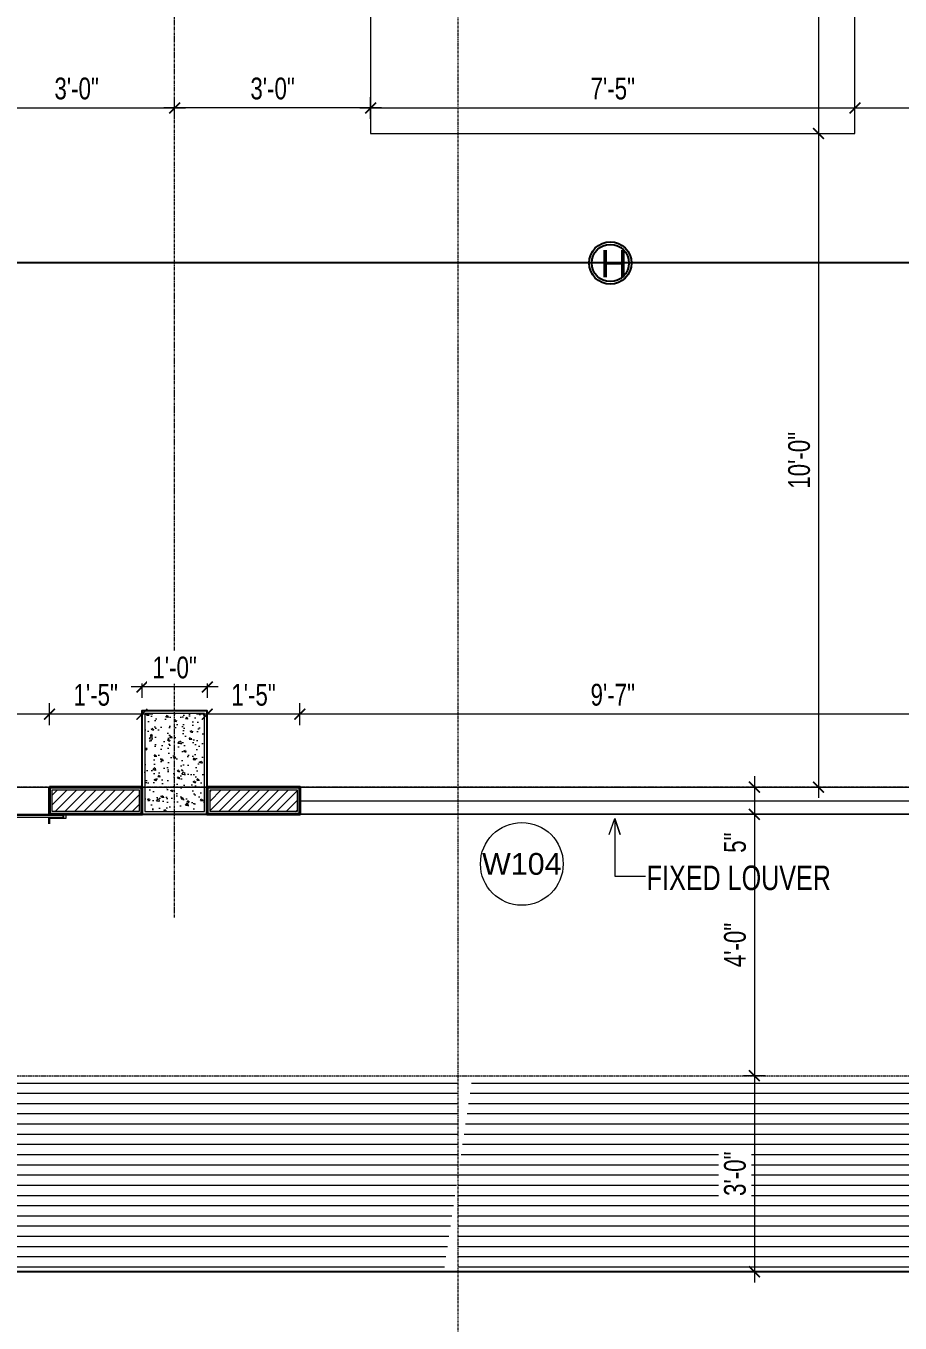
# Model space of a CAD drawing. Header units: inches. Extents: x 985 to 11353, y 526 to 2181.
# Drawn here: x 10279.6 to 10440.2, y 1332.9 to 1571 of the extents above; entities that cross this region are included whole.
import ezdxf
from ezdxf.enums import TextEntityAlignment as Align

# ---------------------------------------------------------------- set-up
doc = ezdxf.new("R2010")
doc.units = ezdxf.units.IN
doc.header["$MEASUREMENT"] = 0
for name, pattern in [('ACAD_ISO12W100', [21, 12, -3, 0, -3, 0, -3]), ('DASH', [0.35, 0.25, -0.1]), ('PHANTOMX2', [5, 2.5, -0.5, 0.5, -0.5, 0.5, -0.5])]:
    doc.linetypes.add(name, pattern=pattern)
for name, color, linetype in [('COLLUM', 1, 'Continuous'), ('FREE-TEXT', 7, 'Continuous'), ('HEAT DETECTOR', 6, 'Continuous'), ('zone wiring', 5, 'Continuous')]:
    doc.layers.add(name, color=color, linetype=linetype)
for name, color, linetype, lineweight in [('dim-8', 18, 'Continuous', 15), ('Dimension', 22, 'Continuous', 13), ('DOOR', 115, 'Continuous', 15), ('Elevation Marker', 252, 'Continuous', 15), ('FLOORTILE', 40, 'Continuous', 9), ('Glass', 5, 'Continuous', 9), ('grid', 9, 'Continuous', 13), ('HACTH', 8, 'Continuous', 9), ('I-DOOR-IDEN-N', 7, 'Continuous', 15), ('Parapet', 6, 'Continuous', 15), ('Plaster Line', 5, 'Continuous', 15), ('R_Hatch', 8, 'Continuous', 9), ('Sunshed', 5, 'Continuous', 15), ('wall 05', 3, 'Continuous', 40)]:
    doc.layers.add(name, color=color, linetype=linetype, lineweight=lineweight)
doc.styles.add('Arial', font='arial.ttf')
doc.styles.get("Standard").update_dxf_attribs({"font": 'isocp3.shx'})
doc.styles.add('Swiss721', font='swisscl.ttf')
doc.dimstyles.new('DIM08', dxfattribs={"dimtxt": 8, "dimasz": 4, "dimexe": 4, "dimexo": 0, "dimgap": 3, "dimtad": 1, "dimdec": 1, "dimzin": 3, "dimdsep": 46, "dimlunit": 4, "dimtxsty": 'Swiss721', "dimblk": 'ARCHTICK', "dimcen": 0, "dimdle": 4, "dimclrd": 256, "dimclre": 256, "dimclrt": 256, "dimadec": 0, "dimazin": 0, "dimtfac": 1, "dimtdec": 1, "dimtofl": 0, "dimtmove": 0, "dimatfit": 3, "dimldrblk": 'ARCHTICK', "dimfxl": 4, "dimfxlon": 1, "dimtfill": 1, "dimtolj": 1, "dimtzin": 0, "dimlwd": 9, "dimlwe": 9, "dimarcsym": 0})

# ---------------------------------------------------------------- blocks, each defined once
blk = doc.blocks.new('_ArchTick')
at = {"color": 0, "linetype": 'ByBlock', "const_width": 0.15}
blk.add_lwpolyline([(-0.5, -0.5), (0.5, 0.5)], dxfattribs=at)
blk = doc.blocks.new('*D140')
at = {"layer": 'Defpoints', "color": 0, "transparency": 16777216}
for p in [(10417.66, 1751.28), (10417.66, 1551.28), (10425.18, 1551.28)]:
    blk.add_point(p, dxfattribs=at)
at = {"layer": 'Dimension', "lineweight": 9, "transparency": 16777216}
for p, q in [((10425.18, 1753.28), (10425.18, 1549.28)), ((10423.18, 1751.28), (10427.18, 1751.28)), ((10423.18, 1551.28), (10427.18, 1551.28))]:
    blk.add_line(p, q, dxfattribs=at)
at = {"layer": 'Dimension', "lineweight": 9, "transparency": 16777216, "xscale": 2, "yscale": 2, "zscale": 2}
for p, rotation in [((10425.18, 1751.28), 90), ((10425.18, 1551.28), 270)]:
    blk.add_blockref('_ArchTick', p, dxfattribs=dict(at, rotation=rotation))
at = {"layer": 'Dimension', "transparency": 16777216, "insert": (10421.63, 1656.28), "char_height": 4, "attachment_point": 5, "rotation": 90, "style": 'Swiss721', "bg_fill": 3, "box_fill_scale": 1.25, "bg_fill_color": 256, "bg_fill_true_color": 13158600, "bg_fill_transparency": 0}
blk.add_mtext('\\A1;16\'-8"', dxfattribs=at)
blk = doc.blocks.new('*D141')
at = {"layer": 'Defpoints', "color": 0, "transparency": 16777216}
for p in [(10431.88, 1555.98), (10342.88, 1530.07), (10431.88, 1530.07)]:
    blk.add_point(p, dxfattribs=at)
at = {"layer": 'Dimension', "lineweight": 9, "transparency": 16777216}
for p, q in [((10342.88, 1553.98), (10342.88, 1557.98)), ((10431.88, 1553.98), (10431.88, 1557.98)), ((10340.88, 1555.98), (10433.88, 1555.98))]:
    blk.add_line(p, q, dxfattribs=at)
at = {"layer": 'Dimension', "lineweight": 9, "transparency": 16777216, "xscale": 2, "yscale": 2, "zscale": 2, "rotation": 180}
blk.add_blockref('_ArchTick', (10342.88, 1555.98), dxfattribs=at)
at = {"layer": 'Dimension', "lineweight": 9, "transparency": 16777216, "xscale": 2, "yscale": 2, "zscale": 2}
blk.add_blockref('_ArchTick', (10431.88, 1555.98), dxfattribs=at)
at = {"layer": 'Dimension', "transparency": 16777216, "insert": (10387.38, 1559.52), "char_height": 4, "attachment_point": 5, "style": 'Swiss721', "bg_fill": 3, "box_fill_scale": 1.25, "bg_fill_color": 256, "bg_fill_true_color": 13158600, "bg_fill_transparency": 0}
blk.add_mtext('\\A1;7\'-5"', dxfattribs=at)
blk = doc.blocks.new('*D143')
at = {"layer": 'Defpoints', "color": 0, "transparency": 16777216}
for p in [(10417.66, 1551.28), (10422.1, 1431.28), (10425.18, 1431.28)]:
    blk.add_point(p, dxfattribs=at)
at = {"layer": 'Dimension', "lineweight": 9, "transparency": 16777216}
for p, q in [((10425.18, 1553.28), (10425.18, 1429.28)), ((10423.18, 1551.28), (10427.18, 1551.28)), ((10423.18, 1431.28), (10427.18, 1431.28))]:
    blk.add_line(p, q, dxfattribs=at)
at = {"layer": 'Dimension', "lineweight": 9, "transparency": 16777216, "xscale": 2, "yscale": 2, "zscale": 2}
for p, rotation in [((10425.18, 1551.28), 90), ((10425.18, 1431.28), 270)]:
    blk.add_blockref('_ArchTick', p, dxfattribs=dict(at, rotation=rotation))
at = {"layer": 'Dimension', "transparency": 16777216, "insert": (10421.63, 1491.28), "char_height": 4, "attachment_point": 5, "rotation": 90, "style": 'Swiss721', "bg_fill": 3, "box_fill_scale": 1.25, "bg_fill_color": 256, "bg_fill_true_color": 13158600, "bg_fill_transparency": 0}
blk.add_mtext('\\A1;10\'-0"', dxfattribs=at)
blk = doc.blocks.new('*D144')
at = {"layer": 'Defpoints', "color": 0, "transparency": 16777216}
for p in [(10306.88, 1555.98), (10306.88, 1552.98), (10342.88, 1552.98)]:
    blk.add_point(p, dxfattribs=at)
at = {"layer": 'Dimension', "lineweight": 9, "transparency": 16777216}
for p, q in [((10306.88, 1553.98), (10306.88, 1557.98)), ((10342.88, 1553.98), (10342.88, 1557.98)), ((10344.88, 1555.98), (10304.88, 1555.98))]:
    blk.add_line(p, q, dxfattribs=at)
at = {"layer": 'Dimension', "lineweight": 9, "transparency": 16777216, "xscale": 2, "yscale": 2, "zscale": 2, "rotation": 180}
blk.add_blockref('_ArchTick', (10306.88, 1555.98), dxfattribs=at)
at = {"layer": 'Dimension', "lineweight": 9, "transparency": 16777216, "xscale": 2, "yscale": 2, "zscale": 2}
blk.add_blockref('_ArchTick', (10342.88, 1555.98), dxfattribs=at)
at = {"layer": 'Dimension', "transparency": 16777216, "insert": (10324.88, 1559.53), "char_height": 4, "attachment_point": 5, "style": 'Swiss721', "bg_fill": 3, "box_fill_scale": 1.25, "bg_fill_color": 256, "bg_fill_true_color": 13158600, "bg_fill_transparency": 0}
blk.add_mtext('\\A1;3\'-0"', dxfattribs=at)
blk = doc.blocks.new('*D145')
at = {"layer": 'Defpoints', "color": 0, "transparency": 16777216}
for p in [(10467.88, 1555.98), (10431.88, 1552.98), (10467.88, 1552.98)]:
    blk.add_point(p, dxfattribs=at)
at = {"layer": 'Dimension', "lineweight": 9, "transparency": 16777216}
for p, q in [((10431.88, 1553.98), (10431.88, 1557.98)), ((10467.88, 1553.98), (10467.88, 1557.98)), ((10429.88, 1555.98), (10469.88, 1555.98))]:
    blk.add_line(p, q, dxfattribs=at)
at = {"layer": 'Dimension', "lineweight": 9, "transparency": 16777216, "xscale": 2, "yscale": 2, "zscale": 2, "rotation": 180}
blk.add_blockref('_ArchTick', (10431.88, 1555.98), dxfattribs=at)
at = {"layer": 'Dimension', "lineweight": 9, "transparency": 16777216, "xscale": 2, "yscale": 2, "zscale": 2}
blk.add_blockref('_ArchTick', (10467.88, 1555.98), dxfattribs=at)
at = {"layer": 'Dimension', "transparency": 16777216, "insert": (10449.88, 1559.53), "char_height": 4, "attachment_point": 5, "style": 'Swiss721', "bg_fill": 3, "box_fill_scale": 1.25, "bg_fill_color": 256, "bg_fill_true_color": 13158600, "bg_fill_transparency": 0}
blk.add_mtext('\\A1;3\'-0"', dxfattribs=at)
blk = doc.blocks.new('*D151')
at = {"layer": 'Defpoints', "color": 0, "transparency": 16777216}
for p in [(10306.88, 1555.98), (10270.88, 1552.98), (10306.88, 1552.98)]:
    blk.add_point(p, dxfattribs=at)
at = {"layer": 'Dimension', "lineweight": 9, "transparency": 16777216}
for p, q in [((10270.88, 1553.98), (10270.88, 1557.98)), ((10306.88, 1553.98), (10306.88, 1557.98)), ((10268.88, 1555.98), (10308.88, 1555.98))]:
    blk.add_line(p, q, dxfattribs=at)
at = {"layer": 'Dimension', "lineweight": 9, "transparency": 16777216, "xscale": 2, "yscale": 2, "zscale": 2, "rotation": 180}
blk.add_blockref('_ArchTick', (10270.88, 1555.98), dxfattribs=at)
at = {"layer": 'Dimension', "lineweight": 9, "transparency": 16777216, "xscale": 2, "yscale": 2, "zscale": 2}
blk.add_blockref('_ArchTick', (10306.88, 1555.98), dxfattribs=at)
at = {"layer": 'Dimension', "transparency": 16777216, "insert": (10288.88, 1559.53), "char_height": 4, "attachment_point": 5, "style": 'Swiss721', "bg_fill": 3, "box_fill_scale": 1.25, "bg_fill_color": 256, "bg_fill_true_color": 13158600, "bg_fill_transparency": 0}
blk.add_mtext('\\A1;3\'-0"', dxfattribs=at)
blk = doc.blocks.new('*D199')
at = {"layer": 'Defpoints', "color": 0, "transparency": 16777216}
for p in [(10329.88, 1444.66), (10329.88, 1431.28), (10444.88, 1431.28)]:
    blk.add_point(p, dxfattribs=at)
at = {"layer": 'Dimension', "lineweight": 9, "transparency": 16777216}
for p, q in [((10329.88, 1442.66), (10329.88, 1446.66)), ((10444.88, 1442.66), (10444.88, 1446.66)), ((10446.88, 1444.66), (10327.88, 1444.66))]:
    blk.add_line(p, q, dxfattribs=at)
at = {"layer": 'Dimension', "lineweight": 9, "transparency": 16777216, "xscale": 2, "yscale": 2, "zscale": 2, "rotation": 180}
blk.add_blockref('_ArchTick', (10329.88, 1444.66), dxfattribs=at)
at = {"layer": 'Dimension', "lineweight": 9, "transparency": 16777216, "xscale": 2, "yscale": 2, "zscale": 2}
blk.add_blockref('_ArchTick', (10444.88, 1444.66), dxfattribs=at)
at = {"layer": 'Dimension', "transparency": 16777216, "insert": (10387.38, 1448.21), "char_height": 4, "attachment_point": 5, "style": 'Swiss721', "bg_fill": 3, "box_fill_scale": 1.25, "bg_fill_color": 256, "bg_fill_true_color": 13158600, "bg_fill_transparency": 0}
blk.add_mtext('\\A1;9\'-7"', dxfattribs=at)
blk = doc.blocks.new('*D200')
at = {"layer": 'Defpoints', "color": 0, "transparency": 16777216}
for p in [(10312.88, 1445.28), (10312.88, 1444.66), (10329.88, 1431.28)]:
    blk.add_point(p, dxfattribs=at)
at = {"layer": 'Dimension', "lineweight": 9, "transparency": 16777216}
for p, q in [((10329.88, 1442.66), (10329.88, 1446.66)), ((10331.88, 1444.66), (10310.88, 1444.66)), ((10312.88, 1445.28), (10312.88, 1442.66))]:
    blk.add_line(p, q, dxfattribs=at)
at = {"layer": 'Dimension', "lineweight": 9, "transparency": 16777216, "xscale": 2, "yscale": 2, "zscale": 2, "rotation": 180}
blk.add_blockref('_ArchTick', (10312.88, 1444.66), dxfattribs=at)
at = {"layer": 'Dimension', "lineweight": 9, "transparency": 16777216, "xscale": 2, "yscale": 2, "zscale": 2}
blk.add_blockref('_ArchTick', (10329.88, 1444.66), dxfattribs=at)
at = {"layer": 'Dimension', "transparency": 16777216, "insert": (10321.38, 1448.2), "char_height": 4, "attachment_point": 5, "style": 'Swiss721', "bg_fill": 3, "box_fill_scale": 1.25, "bg_fill_color": 256, "bg_fill_true_color": 13158600, "bg_fill_transparency": 0}
blk.add_mtext('\\A1;1\'-5"', dxfattribs=at)
blk = doc.blocks.new('*D201')
at = {"layer": 'Dimension', "lineweight": 9, "transparency": 16777216}
for p, q in [((10314.88, 1449.66), (10298.88, 1449.66)), ((10300.88, 1450.28), (10300.88, 1447.66)), ((10312.88, 1450.28), (10312.88, 1447.66))]:
    blk.add_line(p, q, dxfattribs=at)
at = {"layer": 'Dimension', "lineweight": 9, "transparency": 16777216, "xscale": 2, "yscale": 2, "zscale": 2, "rotation": 180}
blk.add_blockref('_ArchTick', (10300.88, 1449.66), dxfattribs=at)
at = {"layer": 'Dimension', "lineweight": 9, "transparency": 16777216, "xscale": 2, "yscale": 2, "zscale": 2}
blk.add_blockref('_ArchTick', (10312.88, 1449.66), dxfattribs=at)
at = {"layer": 'Dimension', "transparency": 16777216, "insert": (10306.88, 1453.21), "char_height": 4, "attachment_point": 5, "style": 'Swiss721', "bg_fill": 3, "box_fill_scale": 1.25, "bg_fill_color": 256, "bg_fill_true_color": 13158600, "bg_fill_transparency": 0}
blk.add_mtext('\\A1;1\'-0"', dxfattribs=at)
at = {"layer": 'Defpoints', "color": 0, "transparency": 16777216}
for p in [(10300.88, 1450.28), (10300.88, 1449.66), (10312.88, 1450.28)]:
    blk.add_point(p, dxfattribs=at)
blk = doc.blocks.new('*D202')
at = {"layer": 'Defpoints', "color": 0, "transparency": 16777216}
for p in [(10283.88, 1444.66), (10300.88, 1445.28), (10283.88, 1431.28)]:
    blk.add_point(p, dxfattribs=at)
at = {"layer": 'Dimension', "lineweight": 9, "transparency": 16777216}
for p, q in [((10283.88, 1442.66), (10283.88, 1446.66)), ((10302.88, 1444.66), (10281.88, 1444.66)), ((10300.88, 1445.28), (10300.88, 1442.66))]:
    blk.add_line(p, q, dxfattribs=at)
at = {"layer": 'Dimension', "lineweight": 9, "transparency": 16777216, "xscale": 2, "yscale": 2, "zscale": 2, "rotation": 180}
blk.add_blockref('_ArchTick', (10283.88, 1444.66), dxfattribs=at)
at = {"layer": 'Dimension', "lineweight": 9, "transparency": 16777216, "xscale": 2, "yscale": 2, "zscale": 2}
blk.add_blockref('_ArchTick', (10300.88, 1444.66), dxfattribs=at)
at = {"layer": 'Dimension', "transparency": 16777216, "insert": (10292.38, 1448.2), "char_height": 4, "attachment_point": 5, "style": 'Swiss721', "bg_fill": 3, "box_fill_scale": 1.25, "bg_fill_color": 256, "bg_fill_true_color": 13158600, "bg_fill_transparency": 0}
blk.add_mtext('\\A1;1\'-5"', dxfattribs=at)
blk = doc.blocks.new('*D203')
at = {"layer": 'Defpoints', "color": 0, "transparency": 16777216}
for p in [(10168.88, 1444.66), (10168.88, 1431.28), (10283.88, 1431.28)]:
    blk.add_point(p, dxfattribs=at)
at = {"layer": 'Dimension', "lineweight": 9, "transparency": 16777216}
for p, q in [((10168.88, 1442.66), (10168.88, 1446.66)), ((10283.88, 1442.66), (10283.88, 1446.66)), ((10285.88, 1444.66), (10166.88, 1444.66))]:
    blk.add_line(p, q, dxfattribs=at)
at = {"layer": 'Dimension', "lineweight": 9, "transparency": 16777216, "xscale": 2, "yscale": 2, "zscale": 2, "rotation": 180}
blk.add_blockref('_ArchTick', (10168.88, 1444.66), dxfattribs=at)
at = {"layer": 'Dimension', "lineweight": 9, "transparency": 16777216, "xscale": 2, "yscale": 2, "zscale": 2}
blk.add_blockref('_ArchTick', (10283.88, 1444.66), dxfattribs=at)
at = {"layer": 'Dimension', "transparency": 16777216, "insert": (10226.38, 1448.21), "char_height": 4, "attachment_point": 5, "style": 'Swiss721', "bg_fill": 3, "box_fill_scale": 1.25, "bg_fill_color": 256, "bg_fill_true_color": 13158600, "bg_fill_transparency": 0}
blk.add_mtext('\\A1;9\'-7"', dxfattribs=at)
blk = doc.blocks.new('*D217')
at = {"layer": 'Defpoints', "color": 0, "transparency": 16777216}
for p in [(10410.31, 1431.28), (10413.4, 1426.28), (10425.5, 1426.28)]:
    blk.add_point(p, dxfattribs=at)
at = {"layer": 'Dimension', "lineweight": 9, "transparency": 16777216}
for p, q in [((10413.4, 1433.28), (10413.4, 1426.28)), ((10411.4, 1431.28), (10415.4, 1431.28)), ((10415.4, 1426.28), (10411.4, 1426.28)), ((10413.4, 1426.28), (10413.4, 1417.86))]:
    blk.add_line(p, q, dxfattribs=at)
at = {"layer": 'Dimension', "lineweight": 9, "transparency": 16777216, "xscale": 2, "yscale": 2, "zscale": 2}
for p, rotation in [((10413.4, 1431.28), 90), ((10413.4, 1426.28), 270)]:
    blk.add_blockref('_ArchTick', p, dxfattribs=dict(at, rotation=rotation))
at = {"layer": 'Dimension', "transparency": 16777216, "insert": (10409.86, 1421.07), "char_height": 4, "attachment_point": 5, "rotation": 90, "style": 'Swiss721', "bg_fill": 3, "box_fill_scale": 1.25, "bg_fill_color": 256, "bg_fill_true_color": 13158600, "bg_fill_transparency": 0}
blk.add_mtext('\\A1;5"', dxfattribs=at)
blk = doc.blocks.new('*D218')
at = {"layer": 'Defpoints', "color": 0, "transparency": 16777216}
for p in [(10425.5, 1426.28), (10413.4, 1378.28), (10428.68, 1378.28)]:
    blk.add_point(p, dxfattribs=at)
at = {"layer": 'Dimension', "lineweight": 9, "transparency": 16777216}
for p, q in [((10413.4, 1428.28), (10413.4, 1376.28)), ((10415.4, 1426.28), (10411.4, 1426.28)), ((10415.4, 1378.28), (10411.4, 1378.28))]:
    blk.add_line(p, q, dxfattribs=at)
at = {"layer": 'Dimension', "lineweight": 9, "transparency": 16777216, "xscale": 2, "yscale": 2, "zscale": 2}
for p, rotation in [((10413.4, 1426.28), 90), ((10413.4, 1378.28), 270)]:
    blk.add_blockref('_ArchTick', p, dxfattribs=dict(at, rotation=rotation))
at = {"layer": 'Dimension', "transparency": 16777216, "insert": (10409.85, 1402.28), "char_height": 4, "attachment_point": 5, "rotation": 90, "style": 'Swiss721', "bg_fill": 3, "box_fill_scale": 1.25, "bg_fill_color": 256, "bg_fill_true_color": 13158600, "bg_fill_transparency": 0}
blk.add_mtext('\\A1;4\'-0"', dxfattribs=at)
blk = doc.blocks.new('*D219')
at = {"layer": 'Defpoints', "color": 0, "transparency": 16777216}
for p in [(10428.68, 1378.28), (10413.4, 1342.28), (10433.8, 1342.28)]:
    blk.add_point(p, dxfattribs=at)
at = {"layer": 'Dimension', "lineweight": 9, "transparency": 16777216}
for p, q in [((10413.4, 1380.28), (10413.4, 1340.28)), ((10415.4, 1378.28), (10411.4, 1378.28)), ((10415.4, 1342.28), (10411.4, 1342.28))]:
    blk.add_line(p, q, dxfattribs=at)
at = {"layer": 'Dimension', "lineweight": 9, "transparency": 16777216, "xscale": 2, "yscale": 2, "zscale": 2}
for p, rotation in [((10413.4, 1378.28), 90), ((10413.4, 1342.28), 270)]:
    blk.add_blockref('_ArchTick', p, dxfattribs=dict(at, rotation=rotation))
at = {"layer": 'Dimension', "transparency": 16777216, "insert": (10409.84, 1360.28), "char_height": 4, "attachment_point": 5, "rotation": 90, "style": 'Swiss721', "bg_fill": 3, "box_fill_scale": 1.25, "bg_fill_color": 256, "bg_fill_true_color": 13158600, "bg_fill_transparency": 0}
blk.add_mtext('\\A1;3\'-0"', dxfattribs=at)
blk = doc.blocks.new('wall&door')
at = {"color": 0, "linetype": 'ByBlock', "lineweight": -2}
blk.add_circle((0, 0), 3.039, dxfattribs=at)
at = {"color": 0, "linetype": 'ByBlock', "lineweight": -2, "ltscale": 25.4, "style": 'Arial'}
blk.add_attdef('PT1', text='', height=1.6, dxfattribs=at).set_placement((0, 0), align=Align.MIDDLE_CENTER)
blk = doc.blocks.new('HEAT DETECTOR')
at = {"layer": 'HEAT DETECTOR'}
for radius in [3.9, 3.4]:
    blk.add_circle((-413.33, 4156), radius, dxfattribs=at)
at = {"layer": 'HEAT DETECTOR', "insert": (-415.18, 4158.37), "char_height": 5, "attachment_point": 1}
blk.add_mtext_dynamic_manual_height_columns('{\\fArial|b0|i0|c0|p34;H}', width=5, gutter_width=1, heights=[4.09], dxfattribs=at)

msp = doc.modelspace()

# ---------------------------------------------------------------- hatches: boundary and pattern name
at = {"layer": 'HACTH', "lineweight": 0}
h = msp.add_hatch(dxfattribs=at)
h.set_pattern_fill('AR-CONC', color=256, scale=0.5, style=0)
h.set_pattern_definition([(50, (-124915.333, -171106.0544), (3.586300913, -0.313760675), [0.375, -4.125]), (355, (-124915.333, -171106.0544), (-0.69375667, 3.76096067), [0.3, -3.3]), (100.4514, (-124915.034, -171106.0806), (2.89254691, 3.44719771), [0.31870095, -3.50571056]), (46.1842, (-124915.333, -171105.0544), (5.33620524, -0.82759507), [0.5625, -6.1875]), (96.6356, (-124914.888, -171105.1234), (4.67331353, 4.87058935), [0.47805144, -5.258565]), (351.1842, (-124915.333, -171105.0544), (4.67330973, 4.870593), [0.45, -4.95]), (21, (-124914.833, -171105.3044), (2.98453526, -2.013094453), [0.375, -4.125]), (326, (-124914.833, -171105.3044), (1.21657666, 3.625750225), [0.3, -3.3]), (71.4514, (-124914.584, -171105.472), (4.201113143, 1.612652484), [0.31870095, -3.50571056]), (37.5, (-124915.3329, -171106.0544), (0.0607992766, 1.664469269), [0, -3.26, 0, -3.35, 0, -3.3125]), (7.5, (-124915.3329, -171106.0544), (1.315347687, 1.97205856), [0, -1.91, 0, -3.185, 0, -1.2625]), (327.5, (-124916.4479, -171106.0544), (2.669112181, -0.112774359), [0, -1.25, 0, -3.9, 0, -5.175]), (317.5, (-124916.9479, -171106.0544), (2.915930847, 0.500524912), [0, -1.625, 0, -2.59, 0, -3.675])])
h.paths.add_polyline_path([(10301.38, 1426.78), (10312.38, 1426.78), (10312.38, 1444.78), (10301.38, 1444.78)])
h = msp.add_hatch(dxfattribs=at)
h.set_pattern_fill('ANSI31', color=256, scale=10, style=0)
h.set_pattern_definition([(45, (-140643.2653, -168572.0777), (-0.8838834765, 0.8838834765), [])])
h.paths.add_polyline_path([(10168.38, 1426.78), (10168.38, 1430.78), (10152.38, 1430.78), (10152.38, 1426.78)])
h.paths.add_polyline_path([(10300.38, 1426.78), (10300.38, 1430.78), (10284.38, 1430.78), (10284.38, 1426.78)])
h.paths.add_polyline_path([(10313.38, 1430.78), (10313.38, 1426.78), (10329.38, 1426.78), (10329.38, 1430.78)])
h.paths.add_polyline_path([(10461.38, 1426.78), (10461.38, 1430.78), (10445.38, 1430.78), (10445.38, 1426.78)])
h.paths.add_polyline_path([(10510.88, 1426.78), (10510.88, 1430.78), (10474.38, 1430.78), (10474.38, 1426.78)])
h.paths.add_polyline_path([(10591.88, 1430.78), (10591.88, 1426.78), (10628.38, 1426.78), (10628.38, 1430.78)])
h.paths.add_polyline_path([(10749.38, 1430.78), (10749.38, 1426.78), (10793.38, 1426.78), (10793.38, 1430.78)])
at = {"layer": 'R_Hatch', "lineweight": 0}
h = msp.add_hatch(dxfattribs=at)
h.set_pattern_fill('ANSI31', color=256, scale=15, angle=315, style=0)
h.set_pattern_definition([(0, (-130662.4177, -170029.9416), (6e-16, 1.875), [])])
h.paths.add_polyline_path([(10358.97, 1342.28), (10358.97, 1378.28), (9997.38, 1378.28), (9997.38, 1426.28), (9984.88, 1426.28), (9972.88, 1342.28)])
h.paths.add_polyline_path([(10781.38, 1342.28), (10769.38, 1426.28), (10761.88, 1426.28), (10761.88, 1378.28), (10361.63, 1378.28), (10356.32, 1342.28)])
h.paths.add_polyline_path([(9985.91, 1418.36), (9985.91, 1423.78), (9992, 1423.78), (9992, 1418.36)], flags=16)
h.paths.add_polyline_path([(10412.9, 1343.01), (10412.9, 1353.54)], flags=16)

# ---------------------------------------------------------------- linework, layer by layer
at = {"linetype": 'Continuous', "ltscale": 10}
msp.add_line((10778.88, 1342.28), (9972.88, 1342.28), dxfattribs=at)
at = {"layer": 'COLLUM', "linetype": 'Continuous', "ltscale": 10}
msp.add_lwpolyline([(10300.88, 1426.28), (10312.88, 1426.28), (10312.88, 1445.28), (10300.88, 1445.28)], close=True, dxfattribs=at)
at = {"layer": 'DOOR', "linetype": 'Continuous', "ltscale": 10}
msp.add_lwpolyline([(10286.42, 1426.05), (10226.84, 1426.05), (10226.84, 1425.75), (10286.42, 1425.75)], close=True, dxfattribs=at)
for points in [[(10283.7, 1426.1), (10286.46, 1426.1), (10286.46, 1425.7), (10283.7, 1425.7), (10283.7, 1424.53)], [(10283.88, 1426.28), (10286.88, 1426.28), (10286.88, 1425.53), (10283.88, 1425.53), (10283.88, 1424.53)]]:
    msp.add_lwpolyline(points, dxfattribs=at)
at = {"layer": 'FLOORTILE', "linetype": 'Continuous', "ltscale": 10}
msp.add_lwpolyline([(10342.88, 1551.28), (10431.88, 1551.28), (10431.88, 1751.28), (10342.88, 1751.28)], close=True, dxfattribs=at)
msp.add_lwpolyline([(10386.74, 1422.54), (10387.74, 1425.53), (10388.73, 1422.54), (10387.74, 1425.53), (10387.74, 1414.93), (10393.4, 1414.93)], dxfattribs=at)
at = {"layer": 'grid', "linetype": 'PHANTOMX2', "ltscale": 0.2}
msp.add_lwpolyline([(10991.53, 1431.28), (9950.29, 1431.28)], dxfattribs=at)
at = {"layer": 'Plaster Line'}
for points in [[(10301.38, 1426.78), (10312.38, 1426.78), (10312.38, 1444.78), (10301.38, 1444.78)], [(10284.38, 1430.78), (10300.38, 1430.78), (10300.38, 1426.78), (10284.38, 1426.78)], [(10313.38, 1430.78), (10329.38, 1430.78), (10329.38, 1426.78), (10313.38, 1426.78)]]:
    msp.add_lwpolyline(points, close=True, dxfattribs=at)
at = {"layer": 'Sunshed', "linetype": 'DASH'}
msp.add_line((9997.38, 1378.28), (10761.88, 1378.28), dxfattribs=at)
at = {"layer": 'wall 05'}
for points in [[(10283.88, 1431.28), (10300.88, 1431.28), (10300.88, 1426.28), (10283.88, 1426.28)], [(10312.88, 1431.28), (10329.88, 1431.28), (10329.88, 1426.28), (10312.88, 1426.28)]]:
    msp.add_lwpolyline(points, close=True, dxfattribs=at)

# ---------------------------------------------------------------- block references
at = {"layer": 'I-DOOR-IDEN-N'}
ref = msp.add_blockref('wall&door', (10370.67, 1417.17), dxfattribs=dict(at, xscale=2.5, yscale=2.5, zscale=2.5))
ref.add_attrib('PT1', 'W104', dxfattribs={"layer": '0', "color": 7, "linetype": 'ByBlock', "lineweight": -2, "ltscale": 25.4, "height": 4, "style": 'Arial'}).set_placement((10370.67, 1417.17), align=Align.MIDDLE_CENTER)

# ---------------------------------------------------------------- texts
at = {"layer": 'dim-8', "linetype": 'Continuous', "ltscale": 10, "insert": (10410.54, 1414.58), "char_height": 4.5, "attachment_point": 5, "style": 'Swiss721'}
msp.add_mtext('\\A1;FIXED LOUVER', dxfattribs=at)

# ---------------------------------------------------------------- next in the draw order: dimensions: what is measured, and where the dimension line sits
at = {"layer": 'Dimension'}
dim = msp.add_linear_dim(base=(10425.18, 1551.28), p1=(10417.66, 1751.28), p2=(10417.66, 1551.28), angle=90, dimstyle='DIM08', override={"dimscale": 0.5, "dimarcsym": 2}, dxfattribs=at)
dim.commit()
dim.dimension.update_dxf_attribs({"geometry": '*D140', "text_midpoint": (10425.18, 1656.28), "dimtype": 160})

# ---------------------------------------------------------------- next in the draw order: dimensions: what is measured, and where the dimension line sits
dim = msp.add_linear_dim(base=(10431.88, 1555.98), p1=(10342.88, 1530.07), p2=(10431.88, 1530.07), dimstyle='DIM08', override={"dimscale": 0.5, "dimarcsym": 2}, dxfattribs=at)
dim.commit()
dim.dimension.update_dxf_attribs({"geometry": '*D141', "text_midpoint": (10387.38, 1559.52)})

# ---------------------------------------------------------------- next in the draw order: block references
at = {"layer": 'FREE-TEXT'}
msp.add_blockref('HEAT DETECTOR', (10800.26, -2628.49), dxfattribs=at)

# ---------------------------------------------------------------- next in the draw order: dimensions: what is measured, and where the dimension line sits
at = {"layer": 'Dimension'}
dim = msp.add_linear_dim(base=(10306.88, 1555.98), p1=(10342.88, 1552.98), p2=(10306.88, 1552.98), dimstyle='DIM08', override={"dimscale": 0.5, "dimarcsym": 2}, dxfattribs=at)
dim.commit()
dim.dimension.update_dxf_attribs({"geometry": '*D144', "text_midpoint": (10324.88, 1559.53)})
for base, p1, p2, angle, picture, middle in [((10467.88, 1555.98), (10431.88, 1552.98), (10467.88, 1552.98), 180, '*D145', (10449.88, 1559.53)), ((10425.18, 1431.28), (10417.66, 1551.28), (10422.1, 1431.28), 90, '*D143', (10421.63, 1491.28))]:
    dim = msp.add_linear_dim(base=base, p1=p1, p2=p2, angle=angle, dimstyle='DIM08', override={"dimscale": 0.5, "dimarcsym": 2}, dxfattribs=at)
    dim.commit()
    dim.dimension.update_dxf_attribs({"geometry": picture, "text_midpoint": middle})

# ---------------------------------------------------------------- next in the draw order: linework, layer by layer
at = {"layer": 'Glass', "ltscale": 10}
msp.add_lwpolyline([(10329.88, 1428.78), (10444.88, 1428.78), (10444.88, 1426.28), (10329.88, 1426.28)], close=True, dxfattribs=at)
at = {"layer": 'zone wiring', "color": 3}
msp.add_line((10165.66, 1527.63), (10594.59, 1527.63), dxfattribs=at)

# ---------------------------------------------------------------- next in the draw order: dimensions: what is measured, and where the dimension line sits
at = {"layer": 'Dimension'}
dim = msp.add_linear_dim(base=(10306.88, 1555.98), p1=(10270.88, 1552.98), p2=(10306.88, 1552.98), angle=180, dimstyle='DIM08', override={"dimscale": 0.5, "dimarcsym": 2}, dxfattribs=at)
dim.commit()
dim.dimension.update_dxf_attribs({"geometry": '*D151', "text_midpoint": (10288.88, 1559.53)})
dim = msp.add_linear_dim(base=(10329.88, 1444.66), p1=(10444.88, 1431.28), p2=(10329.88, 1431.28), dimstyle='DIM08', override={"dimscale": 0.5, "dimarcsym": 2}, dxfattribs=at)
dim.commit()
dim.dimension.update_dxf_attribs({"geometry": '*D199', "text_midpoint": (10387.38, 1448.21)})

# ---------------------------------------------------------------- next in the draw order: linework, layer by layer
at = {"layer": 'Elevation Marker', "linetype": 'ACAD_ISO12W100', "ltscale": 0.02}
msp.add_line((10358.97, 1318.28), (10358.97, 1819.27), dxfattribs=at)
at = {"layer": 'grid', "linetype": 'PHANTOMX2', "ltscale": 0.2}
msp.add_lwpolyline([(10306.88, 1407.33), (10306.88, 1823.1)], dxfattribs=at)

# ---------------------------------------------------------------- next in the draw order: dimensions: what is measured, and where the dimension line sits
at = {"layer": 'Dimension'}
dim = msp.add_linear_dim(base=(10312.88, 1444.66), p1=(10329.88, 1431.28), p2=(10312.88, 1445.28), dimstyle='DIM08', override={"dimscale": 0.5, "dimarcsym": 2}, dxfattribs=at)
dim.commit()
dim.dimension.update_dxf_attribs({"geometry": '*D200', "text_midpoint": (10321.38, 1448.2)})
dim = msp.add_linear_dim(base=(10413.4, 1426.28), p1=(10410.31, 1431.28), p2=(10425.5, 1426.28), angle=90, dimstyle='DIM08', override={"dimscale": 0.5, "dimarcsym": 2}, dxfattribs=at)
dim.commit()
dim.dimension.update_dxf_attribs({"geometry": '*D217', "text_midpoint": (10409.86, 1421.07)})

# ---------------------------------------------------------------- next in the draw order: dimensions: what is measured, and where the dimension line sits
dim = msp.add_linear_dim(base=(10300.88, 1449.66), p1=(10312.88, 1450.28), p2=(10300.88, 1450.28), dimstyle='DIM08', override={"dimscale": 0.5, "dimarcsym": 2}, dxfattribs=at)
dim.commit()
dim.dimension.update_dxf_attribs({"geometry": '*D201', "text_midpoint": (10306.88, 1453.21)})
dim = msp.add_linear_dim(base=(10413.4, 1378.28), p1=(10425.5, 1426.28), p2=(10428.68, 1378.28), angle=90, dimstyle='DIM08', override={"dimscale": 0.5, "dimarcsym": 2}, dxfattribs=at)
dim.commit()
dim.dimension.update_dxf_attribs({"geometry": '*D218', "text_midpoint": (10409.85, 1402.28)})

# ---------------------------------------------------------------- next in the draw order: dimensions: what is measured, and where the dimension line sits
dim = msp.add_linear_dim(base=(10283.88, 1444.66), p1=(10300.88, 1445.28), p2=(10283.88, 1431.28), dimstyle='DIM08', override={"dimscale": 0.5, "dimarcsym": 2}, dxfattribs=at)
dim.commit()
dim.dimension.update_dxf_attribs({"geometry": '*D202', "text_midpoint": (10292.38, 1448.2)})
dim = msp.add_linear_dim(base=(10413.4, 1342.28), p1=(10428.68, 1378.28), p2=(10433.8, 1342.28), angle=90, dimstyle='DIM08', override={"dimscale": 0.5, "dimarcsym": 2}, dxfattribs=at)
dim.commit()
dim.dimension.update_dxf_attribs({"geometry": '*D219', "text_midpoint": (10409.84, 1360.28)})

# ---------------------------------------------------------------- next in the draw order: linework, layer by layer
at = {"layer": 'Plaster Line', "color": 252}
msp.add_line((9972.88, 1342.28), (10781.38, 1342.28), dxfattribs=at)
at = {"layer": 'R_Hatch', "linetype": 'Continuous', "ltscale": 10}
msp.add_line((10781.38, 1342.28), (9972.88, 1342.28), dxfattribs=at)

# ---------------------------------------------------------------- next in the draw order: dimensions: what is measured, and where the dimension line sits
at = {"layer": 'Dimension'}
dim = msp.add_linear_dim(base=(10168.88, 1444.66), p1=(10283.88, 1431.28), p2=(10168.88, 1431.28), dimstyle='DIM08', override={"dimscale": 0.5, "dimarcsym": 2}, dxfattribs=at)
dim.commit()
dim.dimension.update_dxf_attribs({"geometry": '*D203', "text_midpoint": (10226.38, 1448.21)})

# ---------------------------------------------------------------- next in the draw order: linework, layer by layer
at = {"layer": 'Parapet'}
for points in [[(9972.88, 1426.28), (10957.98, 1426.28), (10957.98, 1792.28), (9972.88, 1792.28)], [(9977.88, 1431.28), (10952.98, 1431.28), (10952.98, 1787.28), (9977.88, 1787.28)]]:
    msp.add_lwpolyline(points, close=True, dxfattribs=at)

doc.saveas('drawing.dxf')
